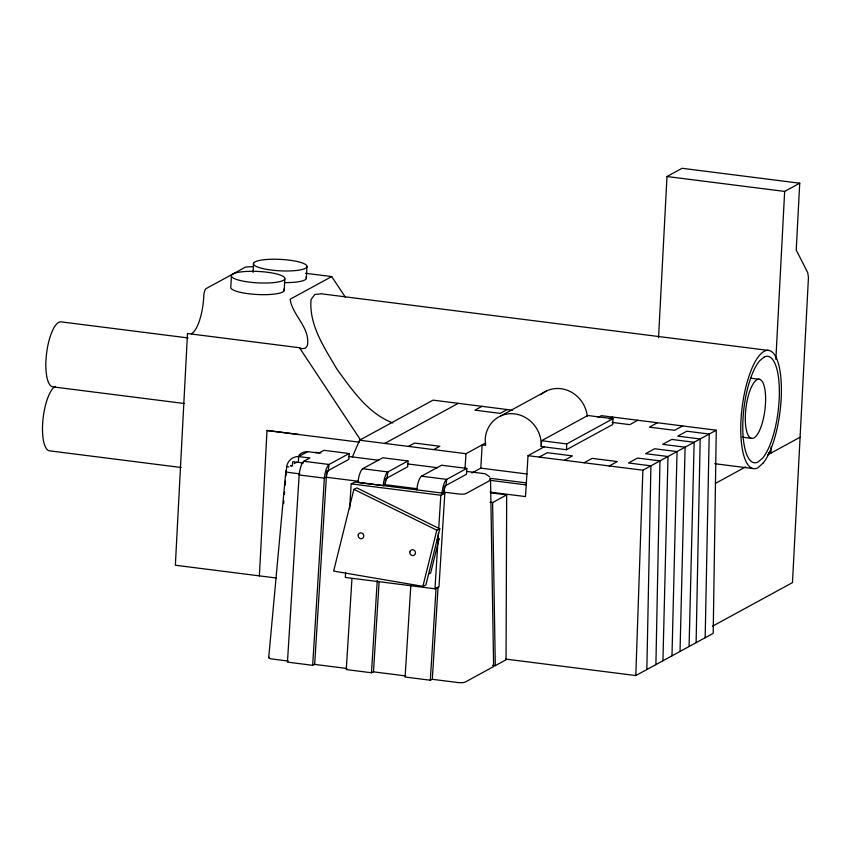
<?xml version="1.0" encoding="UTF-8"?>
<svg xmlns="http://www.w3.org/2000/svg" width="851" height="851" viewBox="0 0 851 851"><rect width="100%" height="100%" fill="white"/><g stroke="black" fill="none" stroke-linecap="round" stroke-linejoin="round"><path stroke-width="1.28" d="M490.867 492.878L506.685 494.888L506.047 659.802L495.293 665.663L492.665 665.333M598.093 417.458L601.402 415.65L716.265 430.202L713.202 633.357L635.803 675.556L505.707 659.078M646.845 669.535L650.919 465.827L628.506 462.987L637.559 458.051L659.972 460.891L655.898 664.61M696.118 642.675L700.182 438.967L677.768 436.137L686.81 431.202L709.223 434.042L705.171 637.739M662.94 660.77L668.003 456.519L645.59 453.679L654.632 448.743L677.045 451.583L671.982 655.834M680.034 651.44L685.098 447.19L662.684 444.35L671.737 439.424L694.15 442.265L689.087 646.515M635.803 675.556L642.877 470.209L716.265 430.202M231.44 275.352L230.823 286.978A26.817 5.712 3 0 0 258.81 294.574A26.817 5.712 3 0 0 283.883 289.095M253.077 272.341L253.555 263.299M259.385 575.872L267.012 430.489L298.818 434.499M284.213 290.595L284.83 278.968A26.817 5.712 3 0 0 246.705 271.416A26.817 5.712 3 0 0 242.865 281.096A26.817 5.712 3 0 0 284.83 278.968M306.328 278.543L306.945 266.906A26.817 5.712 3 0 0 268.82 259.353A26.817 5.712 3 0 0 264.98 269.044A26.817 5.712 3 0 0 306.945 266.906M298.85 455.285A13.414 12.382 61.4 0 1 307.7 451.647L318.902 453.062L323.944 450.317L349.155 453.509L348.857 459.327L326.72 471.39L314.657 664.397L312.657 665.312L287.447 662.121L299.148 474.964A13.414 4.287 -82.8 0 1 303.828 461.285L309.86 457.998L298.658 456.572A13.414 12.382 61.4 0 0 286.681 466.593L285.915 475.858M407.991 460.955L407.682 466.774L385.556 478.836L385.184 484.687L383.184 485.613L357.973 482.411A13.414 4.287 -82.8 0 1 362.654 468.731L382.78 457.764L407.991 460.955L387.865 471.933L362.654 468.731M466.816 468.412L466.508 474.23L444.382 486.293L444.009 492.144L442.009 493.059A13.414 4.287 -82.8 0 1 446.701 479.379L466.816 468.412L441.605 465.22L421.479 476.188A13.414 4.287 -82.8 0 0 416.799 489.868M541.236 446.53L541.544 440.712L587.786 415.501L612.997 418.703L612.688 424.511L566.447 449.722L541.236 446.53A29.806 27.519 61.4 0 0 514.749 413.905A29.806 27.519 61.4 0 0 485.208 439.435L485.644 445.339L482.145 444.903L480.815 468.146L471.911 472.996M566.447 449.722L566.755 443.914L612.997 418.703M658.546 337.773L666.993 176.519L682.077 168.296L799.727 183.199L796.228 250.077L807.737 272.66L808.45 277.49L792.472 582.616L712.436 626.251M771.283 446.509L770.942 453.126L768.325 452.785M775.857 359.282L784.654 191.422L799.727 183.199M312.657 665.312L324.359 478.156A13.414 4.287 -82.8 0 1 329.039 464.476L349.155 453.509M345.634 572.425L345.325 577.435L434.967 588.786L438.967 586.945L444.818 493.41L355.175 482.06L351.176 483.889L349.612 508.802M351.952 578.627L346.272 669.577L371.483 672.769L373.483 671.843L405.81 675.939M371.483 672.769L377.248 580.51M373.483 671.843L379.089 582.222M410.863 584.765L405.097 677.024L430.308 680.215L432.308 679.3L457.508 682.491A5.968 1.276 3 0 0 465.135 682.108L493.282 666.758A5.968 1.276 3 0 0 493.059 665.78M434.967 588.786L438.446 533.194M438.69 529.269L440.818 495.25L444.818 493.41M430.308 680.215L436.084 587.956M432.308 679.3L438.084 587.041M544.108 446.892L528.024 455.668L525.492 496.59L490.006 492.091M465.05 467.986L466.008 453.7L485.613 443.009M283.638 503.675L283.862 501.026M284.404 494.399L284.617 491.75M285.159 485.134L285.489 481.155M292.457 465.157L292.744 461.678L303.328 463.018M268.714 657.578L285.851 471.103M299.148 474.964L324.359 478.156L326.358 477.241L326.518 475.688A6.212 1.989 -82.8 0 1 328.199 470.773M353.888 489.325L333.645 571.085L422.894 586.35L425.894 584.977L439.807 528.822L356.888 487.942L353.888 489.325L436.808 530.194L439.807 528.822M422.894 586.35L436.808 530.194M438.116 538.428L439.084 538.906L430.627 573.053L428.627 573.968M352.388 456.966L359.558 440.212L433.053 400.14L512.355 410.193M328.199 470.773L329.039 464.476L303.828 461.285M345.549 297.478L331.709 276.575L290.18 299.212C291.967 314.881 310.721 327.848 307.349 345.644L305.339 348.325L301.786 348.676L299.467 347.719L187.486 333.528L175.349 565.234L276.511 578.042M307.7 451.647L298.658 456.572L298.35 462.391L296.882 462.401A6.212 5.734 61.4 0 0 294.244 463.582M384.769 443.403L458.264 403.331M408.469 446.413L414.618 443.063L439.829 446.254L433.68 449.605M481.964 406.342L474.932 410.171L500.143 413.373L507.175 409.533M500.537 416.022L546.778 390.811M539.226 457.083L547.267 452.7L572.489 455.891L564.447 460.274M609.167 418.958L612.614 417.075M637.825 420.266L629.783 424.649L612.135 422.415M489.974 502.228L492.612 502.558L506.685 494.888M584.052 462.763L592.094 458.37L617.305 461.572L609.263 465.954M657.429 422.756L649.387 427.138L674.598 430.329L682.64 425.947M715.425 483.389L745.572 466.944M767.613 454.934L800.089 437.223M437.074 539.821L439.084 538.906M253.268 266.64L245.662 267.023L206.144 288.574A5.957 1.904 -82.8 0 0 203.825 295.488L203.751 296.946A31.849 10.18 -82.8 0 1 191.379 333.89M666.993 176.519L784.654 191.422M305.562 273.267L331.709 276.575M769.219 350.527L321.476 293.818L314.827 294.478L311.072 299.488C308.753 325.146 324.71 348.133 337.039 369.334C352.186 389.928 367.951 413.501 392.8 422.936M750.401 378.163L759.539 379.323A29.806 9.531 -82.8 0 1 761.496 425.511A29.806 9.531 -82.8 0 1 745.359 421.649A29.806 9.531 -82.8 0 1 759.539 379.323M188.05 337.932L61.495 321.912A32.785 10.478 -82.8 0 0 46.773 351.91A32.785 10.478 -82.8 0 0 52.539 386.822L184.369 403.512M742.253 437.18L751.39 438.329M541.544 440.712L566.755 443.914M714.67 463.699L752.922 468.55M528.024 455.668L642.877 470.209M359.558 440.212L466.008 453.7M267.012 430.489L359.643 442.222M480.815 468.146L527.077 474.007M317.072 452.455L321.008 452.955M348.516 456.434L378.652 460.253M407.48 463.912L437.616 467.72M466.444 471.38L485.208 473.762L489.633 476.783M489.804 478.262L526.599 482.921M489.41 480.241L526.216 484.9M421.479 476.188L446.701 479.379L445.86 485.676A6.212 1.989 -82.8 0 0 444.179 490.591L444.009 492.144L458.349 493.952A5.968 1.276 3 0 0 465.976 493.569L490.219 480.358A5.968 1.276 3 0 0 489.995 479.368M299.882 473.879L289.776 472.603A5.968 1.266 3 0 1 286.181 470.794M326.358 477.241L358.686 481.326M417.511 488.782L385.184 484.687L385.343 483.134A6.212 1.989 -82.8 0 1 387.035 478.23L387.865 471.933A13.414 4.287 -82.8 0 0 383.184 485.613M351.176 483.889L440.818 495.25M181.008 467.486L49.188 450.785A32.785 10.478 -82.8 0 1 42.922 420.139A32.785 10.478 -82.8 0 1 55.336 386.343M288.149 661.036L272.639 659.078A5.968 1.266 3 0 1 269.044 657.27M314.657 664.397L346.974 668.492M286.681 466.593L288.915 466.944M299.467 347.719L360.792 440.35M492.612 502.558L495.293 665.663M490.548 480.049L493.612 666.45M540.736 394.704A29.806 27.519 61.4 0 1 569.34 391.109A29.806 27.519 61.4 0 1 587.318 416.213M305.998 277.032A26.817 5.712 3 0 1 284.404 282.606M763.326 462.88L758.018 467.688A59.602 19.052 -82.8 0 1 744.136 394.896A59.602 19.052 -82.8 0 1 778.431 363.76A59.602 19.052 -82.8 0 1 763.326 462.88M764.347 356.931L759.581 360.867A53.645 17.148 -82.8 0 0 742.785 424.628A53.645 17.148 -82.8 0 0 757.784 462.146L762.56 458.21A53.645 17.148 -82.8 0 0 779.346 394.449A53.645 17.148 -82.8 0 0 764.347 356.931M292.414 465.688L290.819 465.848L292.414 465.688M316.519 452.541L315.423 452.434L316.519 452.541M409.937 551.788A2.978 2.766 65.3 0 0 413.416 555.543A2.978 2.766 65.3 0 0 414.628 550.682A2.978 2.766 65.3 0 0 409.937 551.788M358.239 534.928A2.978 2.766 65.3 0 0 361.707 538.683A2.978 2.766 65.3 0 0 362.92 533.822A2.978 2.766 65.3 0 0 358.239 534.928"/></g></svg>
